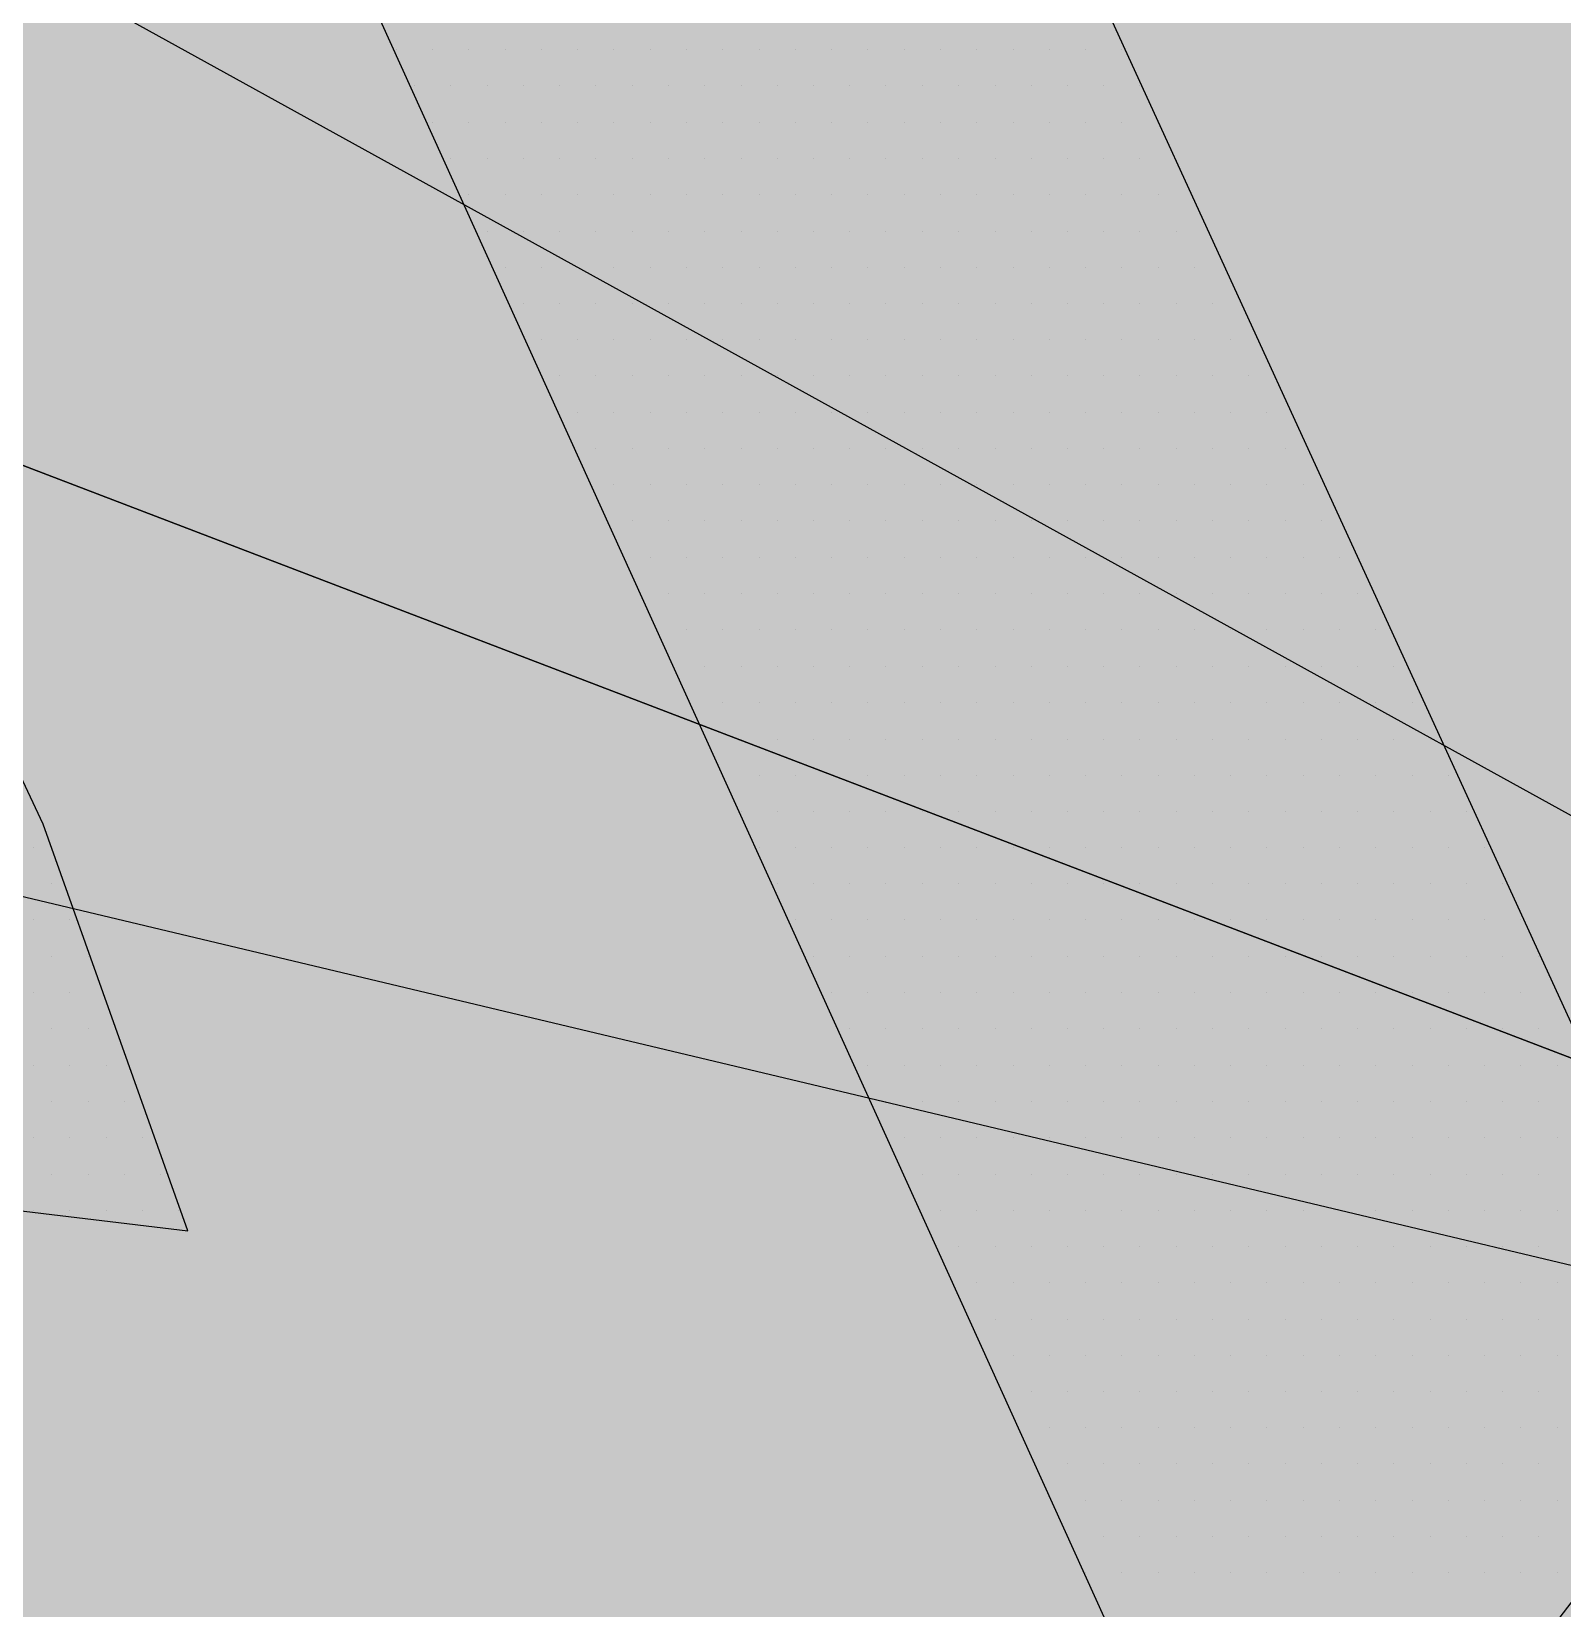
# Paper-space layout 'Layout1' of a CAD drawing. Extents: x -43 to 2298, y -18 to 768.
# Drawn here: x 146.521 to 148.844, y 258.945 to 261.338 of the extents above; entities that cross this region are included whole.
import ezdxf

# ---------------------------------------------------------------- set-up
doc = ezdxf.new("R2010")
doc.units = 0
doc.header["$LTSCALE"] = 2
doc.linetypes.add('CACHEX2', pattern=[0.75, 0.5, -0.25])
doc.layers.add('CARTOUCHE', color=7, linetype='Continuous')
doc.layers.add('LOGO', color=7, linetype='Continuous')

# ---------------------------------------------------------------- blocks, each defined once
blk = doc.blocks.new('A$C715108E3')
at = {"layer": 'LOGO', "color": 131}
for p, q in [((1.8067, -14.5238), (1.8067, -14.5238)), ((1.8138, -14.5238), (1.8138, -14.5238)), ((1.9056, -14.5238), (1.9056, -14.5238)), ((1.9967, -14.5238), (1.9967, -14.5238)), ((2.0889, -14.5238), (2.0889, -14.5238)), ((2.1807, -14.5238), (2.1807, -14.5238)), ((2.2726, -14.5238), (2.2726, -14.5238)), ((2.364, -14.5238), (2.364, -14.5238)), ((2.4559, -14.5238), (2.4559, -14.5238)), ((2.5477, -14.5238), (2.5477, -14.5238)), ((2.6392, -14.5238), (2.6392, -14.5238)), ((2.731, -14.5238), (2.731, -14.5238)), ((2.823, -14.5238), (2.823, -14.5238)), ((2.9143, -14.5238), (2.9143, -14.5238)), ((3.0063, -14.5238), (3.0063, -14.5238)), ((3.0983, -14.5238), (3.0983, -14.5238)), ((3.1894, -14.5238), (3.1894, -14.5238)), ((3.2814, -14.5238), (3.2814, -14.5238)), ((3.3734, -14.5238), (3.3734, -14.5238)), ((3.4653, -14.5238), (3.4653, -14.5238)), ((3.5564, -14.5238), (3.5564, -14.5238)), ((3.6486, -14.5238), (3.6486, -14.5238)), ((1.8479, -14.6152), (1.8479, -14.6152)), ((1.8595, -14.6152), (1.8595, -14.6152)), ((1.9513, -14.6152), (1.9513, -14.6152)), ((2.0432, -14.6152), (2.0432, -14.6152)), ((2.1346, -14.6152), (2.1346, -14.6152)), ((2.2265, -14.6152), (2.2265, -14.6152)), ((2.3183, -14.6152), (2.3183, -14.6152)), ((2.4101, -14.6152), (2.4101, -14.6152)), ((2.5016, -14.6152), (2.5016, -14.6152)), ((2.5934, -14.6152), (2.5934, -14.6152)), ((2.6853, -14.6152), (2.6853, -14.6152)), ((2.7767, -14.6152), (2.7767, -14.6152)), ((2.8685, -14.6152), (2.8685, -14.6152)), ((2.9606, -14.6152), (2.9606, -14.6152)), ((3.0518, -14.6152), (3.0518, -14.6152)), ((3.1439, -14.6152), (3.1439, -14.6152)), ((3.2359, -14.6152), (3.2359, -14.6152)), ((3.3277, -14.6152), (3.3277, -14.6152)), ((3.4192, -14.6152), (3.4192, -14.6152)), ((3.511, -14.6152), (3.511, -14.6152)), ((3.6028, -14.6152), (3.6028, -14.6152)), ((3.6943, -14.6152), (3.6943, -14.6152)), ((1.8899, -14.7076), (1.8899, -14.7076)), ((1.9056, -14.7076), (1.9056, -14.7076)), ((1.9967, -14.7076), (1.9967, -14.7076)), ((2.0889, -14.7076), (2.0889, -14.7076)), ((2.1807, -14.7076), (2.1807, -14.7076)), ((2.2726, -14.7076), (2.2726, -14.7076)), ((2.364, -14.7076), (2.364, -14.7076)), ((2.4559, -14.7076), (2.4559, -14.7076)), ((2.5477, -14.7076), (2.5477, -14.7076)), ((2.6392, -14.7076), (2.6392, -14.7076)), ((2.731, -14.7076), (2.731, -14.7076)), ((2.823, -14.7076), (2.823, -14.7076)), ((2.9143, -14.7076), (2.9143, -14.7076)), ((3.0063, -14.7076), (3.0063, -14.7076)), ((3.0983, -14.7076), (3.0983, -14.7076)), ((3.1894, -14.7076), (3.1894, -14.7076)), ((3.2814, -14.7076), (3.2814, -14.7076)), ((3.3734, -14.7076), (3.3734, -14.7076)), ((3.4653, -14.7076), (3.4653, -14.7076)), ((3.5564, -14.7076), (3.5564, -14.7076)), ((3.6486, -14.7076), (3.6486, -14.7076)), ((3.7404, -14.7076), (3.7404, -14.7076)), ((1.9311, -14.7991), (1.9311, -14.7991)), ((1.9513, -14.7991), (1.9513, -14.7991)), ((2.0432, -14.7991), (2.0432, -14.7991)), ((2.1346, -14.7991), (2.1346, -14.7991)), ((2.2265, -14.7991), (2.2265, -14.7991)), ((2.3183, -14.7991), (2.3183, -14.7991)), ((2.4101, -14.7991), (2.4101, -14.7991)), ((2.5016, -14.7991), (2.5016, -14.7991)), ((2.5934, -14.7991), (2.5934, -14.7991)), ((2.6853, -14.7991), (2.6853, -14.7991)), ((2.7767, -14.7991), (2.7767, -14.7991)), ((2.8685, -14.7991), (2.8685, -14.7991)), ((2.9606, -14.7991), (2.9606, -14.7991)), ((3.0518, -14.7991), (3.0518, -14.7991)), ((3.1439, -14.7991), (3.1439, -14.7991)), ((3.2359, -14.7991), (3.2359, -14.7991)), ((3.3277, -14.7991), (3.3277, -14.7991)), ((3.4192, -14.7991), (3.4192, -14.7991)), ((3.511, -14.7991), (3.511, -14.7991)), ((3.6028, -14.7991), (3.6028, -14.7991)), ((3.6943, -14.7991), (3.6943, -14.7991)), ((1.9723, -14.8905), (1.9723, -14.8905)), ((1.9967, -14.8905), (1.9967, -14.8905)), ((2.0889, -14.8905), (2.0889, -14.8905)), ((2.1807, -14.8905), (2.1807, -14.8905)), ((2.2726, -14.8905), (2.2726, -14.8905)), ((2.364, -14.8905), (2.364, -14.8905)), ((2.4559, -14.8905), (2.4559, -14.8905)), ((2.5477, -14.8905), (2.5477, -14.8905)), ((2.6392, -14.8905), (2.6392, -14.8905)), ((2.731, -14.8905), (2.731, -14.8905)), ((2.823, -14.8905), (2.823, -14.8905)), ((2.9143, -14.8905), (2.9143, -14.8905)), ((3.0063, -14.8905), (3.0063, -14.8905)), ((3.0983, -14.8905), (3.0983, -14.8905)), ((3.1894, -14.8905), (3.1894, -14.8905)), ((3.2814, -14.8905), (3.2814, -14.8905)), ((3.3734, -14.8905), (3.3734, -14.8905)), ((3.4653, -14.8905), (3.4653, -14.8905)), ((3.5564, -14.8905), (3.5564, -14.8905)), ((3.6486, -14.8905), (3.6486, -14.8905)), ((3.7404, -14.8905), (3.7404, -14.8905)), ((2.0143, -14.9827), (2.0143, -14.9827)), ((2.0432, -14.9827), (2.0432, -14.9827)), ((2.1346, -14.9827), (2.1346, -14.9827)), ((2.2265, -14.9827), (2.2265, -14.9827)), ((2.3183, -14.9827), (2.3183, -14.9827)), ((2.4101, -14.9827), (2.4101, -14.9827)), ((2.5016, -14.9827), (2.5016, -14.9827)), ((2.5934, -14.9827), (2.5934, -14.9827)), ((2.6853, -14.9827), (2.6853, -14.9827)), ((2.7767, -14.9827), (2.7767, -14.9827)), ((2.8685, -14.9827), (2.8685, -14.9827)), ((2.9606, -14.9827), (2.9606, -14.9827)), ((3.0518, -14.9827), (3.0518, -14.9827)), ((3.1439, -14.9827), (3.1439, -14.9827)), ((3.2359, -14.9827), (3.2359, -14.9827)), ((3.3277, -14.9827), (3.3277, -14.9827)), ((3.4192, -14.9827), (3.4192, -14.9827)), ((3.511, -14.9827), (3.511, -14.9827)), ((3.6028, -14.9827), (3.6028, -14.9827)), ((3.6943, -14.9827), (3.6943, -14.9827)), ((3.7861, -14.9827), (3.7861, -14.9827)), ((2.0557, -15.0742), (2.0557, -15.0742)), ((2.0889, -15.0742), (2.0889, -15.0742)), ((2.1807, -15.0742), (2.1807, -15.0742)), ((2.2726, -15.0742), (2.2726, -15.0742)), ((2.364, -15.0742), (2.364, -15.0742)), ((2.4559, -15.0742), (2.4559, -15.0742)), ((2.5477, -15.0742), (2.5477, -15.0742)), ((2.6392, -15.0742), (2.6392, -15.0742)), ((2.731, -15.0742), (2.731, -15.0742)), ((2.823, -15.0742), (2.823, -15.0742)), ((2.9143, -15.0742), (2.9143, -15.0742)), ((3.0063, -15.0742), (3.0063, -15.0742)), ((3.0983, -15.0742), (3.0983, -15.0742)), ((3.1894, -15.0742), (3.1894, -15.0742)), ((3.2814, -15.0742), (3.2814, -15.0742)), ((3.3734, -15.0742), (3.3734, -15.0742)), ((3.4653, -15.0742), (3.4653, -15.0742)), ((3.5564, -15.0742), (3.5564, -15.0742)), ((3.6486, -15.0742), (3.6486, -15.0742)), ((3.7404, -15.0742), (3.7404, -15.0742)), ((3.8317, -15.0742), (3.8317, -15.0742)), ((2.0975, -15.1655), (2.0975, -15.1655)), ((2.1346, -15.1655), (2.1346, -15.1655)), ((2.2265, -15.1655), (2.2265, -15.1655)), ((2.3183, -15.1655), (2.3183, -15.1655)), ((2.4101, -15.1655), (2.4101, -15.1655)), ((2.5016, -15.1655), (2.5016, -15.1655)), ((2.5934, -15.1655), (2.5934, -15.1655)), ((2.6853, -15.1655), (2.6853, -15.1655)), ((2.7767, -15.1655), (2.7767, -15.1655)), ((2.8685, -15.1655), (2.8685, -15.1655)), ((2.9606, -15.1655), (2.9606, -15.1655)), ((3.0518, -15.1655), (3.0518, -15.1655)), ((3.1439, -15.1655), (3.1439, -15.1655)), ((3.2359, -15.1655), (3.2359, -15.1655)), ((3.3277, -15.1655), (3.3277, -15.1655)), ((3.4192, -15.1655), (3.4192, -15.1655)), ((3.511, -15.1655), (3.511, -15.1655)), ((3.6028, -15.1655), (3.6028, -15.1655)), ((3.6943, -15.1655), (3.6943, -15.1655)), ((3.7861, -15.1655), (3.7861, -15.1655)), ((3.878, -15.1655), (3.878, -15.1655)), ((2.1388, -15.2579), (2.1388, -15.2579)), ((2.1807, -15.2579), (2.1807, -15.2579)), ((2.2726, -15.2579), (2.2726, -15.2579)), ((2.364, -15.2579), (2.364, -15.2579)), ((2.4559, -15.2579), (2.4559, -15.2579)), ((2.5477, -15.2579), (2.5477, -15.2579)), ((2.6392, -15.2579), (2.6392, -15.2579)), ((2.731, -15.2579), (2.731, -15.2579)), ((2.823, -15.2579), (2.823, -15.2579)), ((2.9143, -15.2579), (2.9143, -15.2579)), ((3.0063, -15.2579), (3.0063, -15.2579)), ((3.0983, -15.2579), (3.0983, -15.2579)), ((3.1894, -15.2579), (3.1894, -15.2579)), ((3.2814, -15.2579), (3.2814, -15.2579)), ((3.3734, -15.2579), (3.3734, -15.2579)), ((3.4653, -15.2579), (3.4653, -15.2579)), ((3.5564, -15.2579), (3.5564, -15.2579)), ((3.6486, -15.2579), (3.6486, -15.2579)), ((3.7404, -15.2579), (3.7404, -15.2579)), ((3.8317, -15.2579), (3.8317, -15.2579)), ((3.9237, -15.2579), (3.9237, -15.2579)), ((2.1807, -15.3493), (2.1807, -15.3493)), ((2.2265, -15.3493), (2.2265, -15.3493)), ((2.3183, -15.3493), (2.3183, -15.3493)), ((2.4101, -15.3493), (2.4101, -15.3493)), ((2.5016, -15.3493), (2.5016, -15.3493)), ((2.5934, -15.3493), (2.5934, -15.3493)), ((2.6853, -15.3493), (2.6853, -15.3493)), ((2.7767, -15.3493), (2.7767, -15.3493)), ((2.8685, -15.3493), (2.8685, -15.3493)), ((2.9606, -15.3493), (2.9606, -15.3493)), ((3.0518, -15.3493), (3.0518, -15.3493)), ((3.1439, -15.3493), (3.1439, -15.3493)), ((3.2359, -15.3493), (3.2359, -15.3493)), ((3.3277, -15.3493), (3.3277, -15.3493)), ((3.4192, -15.3493), (3.4192, -15.3493)), ((3.511, -15.3493), (3.511, -15.3493)), ((3.6028, -15.3493), (3.6028, -15.3493)), ((3.6943, -15.3493), (3.6943, -15.3493)), ((3.7861, -15.3493), (3.7861, -15.3493)), ((3.878, -15.3493), (3.878, -15.3493)), ((3.9694, -15.3493), (3.9694, -15.3493)), ((2.2222, -15.4406), (2.2222, -15.4406)), ((2.2726, -15.4406), (2.2726, -15.4406)), ((2.364, -15.4406), (2.364, -15.4406)), ((2.4559, -15.4406), (2.4559, -15.4406)), ((2.5477, -15.4406), (2.5477, -15.4406)), ((2.6392, -15.4406), (2.6392, -15.4406)), ((2.731, -15.4406), (2.731, -15.4406)), ((2.823, -15.4406), (2.823, -15.4406)), ((2.9143, -15.4406), (2.9143, -15.4406)), ((3.0063, -15.4406), (3.0063, -15.4406)), ((3.0983, -15.4406), (3.0983, -15.4406)), ((3.1894, -15.4406), (3.1894, -15.4406)), ((3.2814, -15.4406), (3.2814, -15.4406)), ((3.3734, -15.4406), (3.3734, -15.4406)), ((3.4653, -15.4406), (3.4653, -15.4406)), ((3.5564, -15.4406), (3.5564, -15.4406)), ((3.6486, -15.4406), (3.6486, -15.4406)), ((3.7404, -15.4406), (3.7404, -15.4406)), ((3.8317, -15.4406), (3.8317, -15.4406)), ((3.9237, -15.4406), (3.9237, -15.4406)), ((4.0155, -15.4406), (4.0155, -15.4406)), ((2.264, -15.5332), (2.264, -15.5332)), ((2.3183, -15.5332), (2.3183, -15.5332)), ((2.4101, -15.5332), (2.4101, -15.5332)), ((2.5016, -15.5332), (2.5016, -15.5332)), ((2.5934, -15.5332), (2.5934, -15.5332)), ((2.6853, -15.5332), (2.6853, -15.5332)), ((2.7767, -15.5332), (2.7767, -15.5332)), ((2.8685, -15.5332), (2.8685, -15.5332)), ((2.9606, -15.5332), (2.9606, -15.5332)), ((3.0518, -15.5332), (3.0518, -15.5332)), ((3.1439, -15.5332), (3.1439, -15.5332)), ((3.2359, -15.5332), (3.2359, -15.5332)), ((3.3277, -15.5332), (3.3277, -15.5332)), ((3.4192, -15.5332), (3.4192, -15.5332)), ((3.511, -15.5332), (3.511, -15.5332)), ((3.6028, -15.5332), (3.6028, -15.5332)), ((3.6943, -15.5332), (3.6943, -15.5332)), ((3.7861, -15.5332), (3.7861, -15.5332)), ((3.878, -15.5332), (3.878, -15.5332)), ((3.9694, -15.5332), (3.9694, -15.5332)), ((4.0612, -15.5332), (4.0612, -15.5332)), ((2.3052, -15.6246), (2.3052, -15.6246)), ((2.364, -15.6246), (2.364, -15.6246)), ((2.4559, -15.6246), (2.4559, -15.6246)), ((2.5477, -15.6246), (2.5477, -15.6246)), ((2.6392, -15.6246), (2.6392, -15.6246)), ((2.731, -15.6246), (2.731, -15.6246)), ((2.823, -15.6246), (2.823, -15.6246)), ((2.9143, -15.6246), (2.9143, -15.6246)), ((3.0063, -15.6246), (3.0063, -15.6246)), ((3.0983, -15.6246), (3.0983, -15.6246)), ((3.1894, -15.6246), (3.1894, -15.6246)), ((3.2814, -15.6246), (3.2814, -15.6246)), ((3.3734, -15.6246), (3.3734, -15.6246)), ((3.4653, -15.6246), (3.4653, -15.6246)), ((3.5564, -15.6246), (3.5564, -15.6246)), ((3.6486, -15.6246), (3.6486, -15.6246)), ((3.7404, -15.6246), (3.7404, -15.6246)), ((3.8317, -15.6246), (3.8317, -15.6246)), ((3.9237, -15.6246), (3.9237, -15.6246)), ((4.0155, -15.6246), (4.0155, -15.6246)), ((4.107, -15.6246), (4.107, -15.6246)), ((2.3464, -15.7159), (2.3464, -15.7159)), ((2.4101, -15.7159), (2.4101, -15.7159)), ((2.5016, -15.7159), (2.5016, -15.7159)), ((2.5934, -15.7159), (2.5934, -15.7159)), ((2.6853, -15.7159), (2.6853, -15.7159)), ((2.7767, -15.7159), (2.7767, -15.7159)), ((2.8685, -15.7159), (2.8685, -15.7159)), ((2.9606, -15.7159), (2.9606, -15.7159)), ((3.0518, -15.7159), (3.0518, -15.7159)), ((3.1439, -15.7159), (3.1439, -15.7159)), ((3.2359, -15.7159), (3.2359, -15.7159)), ((3.3277, -15.7159), (3.3277, -15.7159)), ((3.4192, -15.7159), (3.4192, -15.7159)), ((3.511, -15.7159), (3.511, -15.7159)), ((3.6028, -15.7159), (3.6028, -15.7159)), ((3.6943, -15.7159), (3.6943, -15.7159)), ((3.7861, -15.7159), (3.7861, -15.7159)), ((3.878, -15.7159), (3.878, -15.7159)), ((3.9694, -15.7159), (3.9694, -15.7159)), ((4.0612, -15.7159), (4.0612, -15.7159)), ((4.1531, -15.7159), (4.1531, -15.7159)), ((2.3884, -15.8083), (2.3884, -15.8083)), ((2.4559, -15.8083), (2.4559, -15.8083)), ((2.5477, -15.8083), (2.5477, -15.8083)), ((2.6392, -15.8083), (2.6392, -15.8083)), ((2.731, -15.8083), (2.731, -15.8083)), ((2.823, -15.8083), (2.823, -15.8083)), ((2.9143, -15.8083), (2.9143, -15.8083)), ((3.0063, -15.8083), (3.0063, -15.8083)), ((3.0983, -15.8083), (3.0983, -15.8083)), ((3.1894, -15.8083), (3.1894, -15.8083)), ((3.2814, -15.8083), (3.2814, -15.8083)), ((3.3734, -15.8083), (3.3734, -15.8083)), ((3.4653, -15.8083), (3.4653, -15.8083)), ((3.5564, -15.8083), (3.5564, -15.8083)), ((3.6486, -15.8083), (3.6486, -15.8083)), ((3.7404, -15.8083), (3.7404, -15.8083)), ((3.8317, -15.8083), (3.8317, -15.8083)), ((3.9237, -15.8083), (3.9237, -15.8083)), ((4.0155, -15.8083), (4.0155, -15.8083)), ((4.107, -15.8083), (4.107, -15.8083)), ((4.1988, -15.8083), (4.1988, -15.8083)), ((2.4296, -15.8994), (2.4296, -15.8994)), ((2.5016, -15.8994), (2.5016, -15.8994)), ((2.5934, -15.8994), (2.5934, -15.8994)), ((2.6853, -15.8994), (2.6853, -15.8994)), ((2.7767, -15.8994), (2.7767, -15.8994)), ((2.8685, -15.8994), (2.8685, -15.8994)), ((2.9606, -15.8994), (2.9606, -15.8994)), ((3.0518, -15.8994), (3.0518, -15.8994)), ((3.1439, -15.8994), (3.1439, -15.8994)), ((3.2359, -15.8994), (3.2359, -15.8994)), ((3.3277, -15.8994), (3.3277, -15.8994)), ((3.4192, -15.8994), (3.4192, -15.8994)), ((3.511, -15.8994), (3.511, -15.8994)), ((3.6028, -15.8994), (3.6028, -15.8994)), ((3.6943, -15.8994), (3.6943, -15.8994)), ((3.7861, -15.8994), (3.7861, -15.8994)), ((3.878, -15.8994), (3.878, -15.8994)), ((3.9694, -15.8994), (3.9694, -15.8994)), ((4.0612, -15.8994), (4.0612, -15.8994)), ((4.1531, -15.8994), (4.1531, -15.8994)), ((4.2445, -15.8994), (4.2445, -15.8994)), ((2.4716, -15.991), (2.4716, -15.991)), ((2.5477, -15.991), (2.5477, -15.991)), ((2.6392, -15.991), (2.6392, -15.991)), ((2.731, -15.991), (2.731, -15.991)), ((2.823, -15.991), (2.823, -15.991)), ((2.9143, -15.991), (2.9143, -15.991)), ((3.0063, -15.991), (3.0063, -15.991)), ((3.0983, -15.991), (3.0983, -15.991)), ((3.1894, -15.991), (3.1894, -15.991)), ((3.2814, -15.991), (3.2814, -15.991)), ((3.3734, -15.991), (3.3734, -15.991)), ((3.4653, -15.991), (3.4653, -15.991)), ((3.5564, -15.991), (3.5564, -15.991)), ((3.6486, -15.991), (3.6486, -15.991)), ((3.7404, -15.991), (3.7404, -15.991)), ((3.8317, -15.991), (3.8317, -15.991)), ((3.9237, -15.991), (3.9237, -15.991)), ((4.0155, -15.991), (4.0155, -15.991)), ((4.107, -15.991), (4.107, -15.991)), ((4.1988, -15.991), (4.1988, -15.991)), ((4.2906, -15.991), (4.2906, -15.991)), ((2.513, -16.0834), (2.513, -16.0834)), ((2.5934, -16.0834), (2.5934, -16.0834)), ((2.6853, -16.0834), (2.6853, -16.0834)), ((2.7767, -16.0834), (2.7767, -16.0834)), ((2.8685, -16.0834), (2.8685, -16.0834)), ((2.9606, -16.0834), (2.9606, -16.0834)), ((3.0518, -16.0834), (3.0518, -16.0834)), ((3.1439, -16.0834), (3.1439, -16.0834)), ((3.2359, -16.0834), (3.2359, -16.0834)), ((3.3277, -16.0834), (3.3277, -16.0834)), ((3.4192, -16.0834), (3.4192, -16.0834)), ((3.511, -16.0834), (3.511, -16.0834)), ((3.6028, -16.0834), (3.6028, -16.0834)), ((3.6943, -16.0834), (3.6943, -16.0834)), ((3.7861, -16.0834), (3.7861, -16.0834)), ((3.878, -16.0834), (3.878, -16.0834)), ((3.9694, -16.0834), (3.9694, -16.0834)), ((4.0612, -16.0834), (4.0612, -16.0834)), ((4.1531, -16.0834), (4.1531, -16.0834)), ((4.2445, -16.0834), (4.2445, -16.0834)), ((4.3364, -16.0834), (4.3364, -16.0834)), ((2.5548, -16.1747), (2.5548, -16.1747)), ((2.6392, -16.1747), (2.6392, -16.1747)), ((2.731, -16.1747), (2.731, -16.1747)), ((2.823, -16.1747), (2.823, -16.1747)), ((2.9143, -16.1747), (2.9143, -16.1747)), ((3.0063, -16.1747), (3.0063, -16.1747)), ((3.0983, -16.1747), (3.0983, -16.1747)), ((3.1894, -16.1747), (3.1894, -16.1747)), ((3.2814, -16.1747), (3.2814, -16.1747)), ((3.3734, -16.1747), (3.3734, -16.1747)), ((3.4653, -16.1747), (3.4653, -16.1747)), ((3.5564, -16.1747), (3.5564, -16.1747)), ((3.6486, -16.1747), (3.6486, -16.1747)), ((3.7404, -16.1747), (3.7404, -16.1747)), ((3.8317, -16.1747), (3.8317, -16.1747)), ((3.9237, -16.1747), (3.9237, -16.1747)), ((4.0155, -16.1747), (4.0155, -16.1747)), ((4.107, -16.1747), (4.107, -16.1747)), ((4.1988, -16.1747), (4.1988, -16.1747)), ((4.2906, -16.1747), (4.2906, -16.1747)), ((4.3827, -16.1747), (4.3827, -16.1747)), ((2.596, -16.2675), (2.596, -16.2675)), ((2.6853, -16.2675), (2.6853, -16.2675)), ((2.7767, -16.2675), (2.7767, -16.2675)), ((2.8685, -16.2675), (2.8685, -16.2675)), ((2.9606, -16.2675), (2.9606, -16.2675)), ((3.0518, -16.2675), (3.0518, -16.2675)), ((3.1439, -16.2675), (3.1439, -16.2675)), ((3.2359, -16.2675), (3.2359, -16.2675)), ((3.3277, -16.2675), (3.3277, -16.2675)), ((3.4192, -16.2675), (3.4192, -16.2675)), ((3.511, -16.2675), (3.511, -16.2675)), ((3.6028, -16.2675), (3.6028, -16.2675)), ((3.6943, -16.2675), (3.6943, -16.2675)), ((3.7861, -16.2675), (3.7861, -16.2675)), ((3.878, -16.2675), (3.878, -16.2675)), ((3.9694, -16.2675), (3.9694, -16.2675)), ((4.0612, -16.2675), (4.0612, -16.2675)), ((4.1531, -16.2675), (4.1531, -16.2675)), ((4.2445, -16.2675), (4.2445, -16.2675)), ((4.3364, -16.2675), (4.3364, -16.2675)), ((4.4282, -16.2675), (4.4282, -16.2675)), ((2.6382, -16.3587), (2.6382, -16.3587)), ((2.6392, -16.3587), (2.6392, -16.3587)), ((2.731, -16.3587), (2.731, -16.3587)), ((2.823, -16.3587), (2.823, -16.3587)), ((2.9143, -16.3587), (2.9143, -16.3587)), ((3.0063, -16.3587), (3.0063, -16.3587)), ((3.0983, -16.3587), (3.0983, -16.3587)), ((3.1894, -16.3587), (3.1894, -16.3587)), ((3.2814, -16.3587), (3.2814, -16.3587)), ((3.3734, -16.3587), (3.3734, -16.3587)), ((3.4653, -16.3587), (3.4653, -16.3587)), ((3.5564, -16.3587), (3.5564, -16.3587)), ((3.6486, -16.3587), (3.6486, -16.3587)), ((3.7404, -16.3587), (3.7404, -16.3587)), ((3.8317, -16.3587), (3.8317, -16.3587)), ((3.9237, -16.3587), (3.9237, -16.3587)), ((4.0155, -16.3587), (4.0155, -16.3587)), ((4.107, -16.3587), (4.107, -16.3587)), ((4.1988, -16.3587), (4.1988, -16.3587)), ((4.2906, -16.3587), (4.2906, -16.3587)), ((4.3827, -16.3587), (4.3827, -16.3587)), ((4.4739, -16.3587), (4.4739, -16.3587)), ((2.6794, -16.45), (2.6794, -16.45)), ((2.6853, -16.45), (2.6853, -16.45)), ((2.7767, -16.45), (2.7767, -16.45)), ((2.8685, -16.45), (2.8685, -16.45)), ((2.9606, -16.45), (2.9606, -16.45)), ((3.0518, -16.45), (3.0518, -16.45)), ((3.1439, -16.45), (3.1439, -16.45)), ((3.2359, -16.45), (3.2359, -16.45)), ((3.3277, -16.45), (3.3277, -16.45)), ((3.4192, -16.45), (3.4192, -16.45)), ((3.511, -16.45), (3.511, -16.45)), ((3.6028, -16.45), (3.6028, -16.45)), ((3.6943, -16.45), (3.6943, -16.45)), ((3.7861, -16.45), (3.7861, -16.45)), ((3.878, -16.45), (3.878, -16.45)), ((3.9694, -16.45), (3.9694, -16.45)), ((4.0612, -16.45), (4.0612, -16.45)), ((4.1531, -16.45), (4.1531, -16.45)), ((4.2445, -16.45), (4.2445, -16.45)), ((4.3364, -16.45), (4.3364, -16.45)), ((4.4282, -16.45), (4.4282, -16.45)), ((4.5202, -16.45), (4.5202, -16.45)), ((0.8964, -16.5424), (0.8964, -16.5424)), ((2.7207, -16.5424), (2.7207, -16.5424)), ((2.731, -16.5424), (2.731, -16.5424)), ((2.823, -16.5424), (2.823, -16.5424)), ((2.9143, -16.5424), (2.9143, -16.5424)), ((3.0063, -16.5424), (3.0063, -16.5424)), ((3.0983, -16.5424), (3.0983, -16.5424)), ((3.1894, -16.5424), (3.1894, -16.5424)), ((3.2814, -16.5424), (3.2814, -16.5424)), ((3.3734, -16.5424), (3.3734, -16.5424)), ((3.4653, -16.5424), (3.4653, -16.5424)), ((3.5564, -16.5424), (3.5564, -16.5424)), ((3.6486, -16.5424), (3.6486, -16.5424)), ((3.7404, -16.5424), (3.7404, -16.5424)), ((3.8317, -16.5424), (3.8317, -16.5424)), ((3.9237, -16.5424), (3.9237, -16.5424)), ((4.0155, -16.5424), (4.0155, -16.5424)), ((4.107, -16.5424), (4.107, -16.5424)), ((4.1988, -16.5424), (4.1988, -16.5424)), ((4.2906, -16.5424), (4.2906, -16.5424)), ((4.3827, -16.5424), (4.3827, -16.5424)), ((4.4739, -16.5424), (4.4739, -16.5424)), ((4.5659, -16.5424), (4.5659, -16.5424)), ((0.9423, -16.6339), (0.9423, -16.6339)), ((2.7625, -16.6339), (2.7625, -16.6339)), ((2.7767, -16.6339), (2.7767, -16.6339)), ((2.8685, -16.6339), (2.8685, -16.6339)), ((2.9606, -16.6339), (2.9606, -16.6339)), ((3.0518, -16.6339), (3.0518, -16.6339)), ((3.1439, -16.6339), (3.1439, -16.6339)), ((3.2359, -16.6339), (3.2359, -16.6339)), ((3.3277, -16.6339), (3.3277, -16.6339)), ((3.4192, -16.6339), (3.4192, -16.6339)), ((3.511, -16.6339), (3.511, -16.6339)), ((3.6028, -16.6339), (3.6028, -16.6339)), ((3.6943, -16.6339), (3.6943, -16.6339)), ((3.7861, -16.6339), (3.7861, -16.6339)), ((3.878, -16.6339), (3.878, -16.6339)), ((3.9694, -16.6339), (3.9694, -16.6339)), ((4.0612, -16.6339), (4.0612, -16.6339)), ((4.1531, -16.6339), (4.1531, -16.6339)), ((4.2445, -16.6339), (4.2445, -16.6339)), ((4.3364, -16.6339), (4.3364, -16.6339)), ((4.4282, -16.6339), (4.4282, -16.6339)), ((4.5202, -16.6339), (4.5202, -16.6339)), ((4.6115, -16.6339), (4.6115, -16.6339)), ((0.8964, -16.7251), (0.8964, -16.7251)), ((0.988, -16.7251), (0.988, -16.7251)), ((2.8041, -16.7251), (2.8041, -16.7251)), ((2.823, -16.7251), (2.823, -16.7251)), ((2.9143, -16.7251), (2.9143, -16.7251)), ((3.0063, -16.7251), (3.0063, -16.7251)), ((3.0983, -16.7251), (3.0983, -16.7251)), ((3.1894, -16.7251), (3.1894, -16.7251)), ((3.2814, -16.7251), (3.2814, -16.7251)), ((3.3734, -16.7251), (3.3734, -16.7251)), ((3.4653, -16.7251), (3.4653, -16.7251)), ((3.5564, -16.7251), (3.5564, -16.7251)), ((3.6486, -16.7251), (3.6486, -16.7251)), ((3.7404, -16.7251), (3.7404, -16.7251)), ((3.8317, -16.7251), (3.8317, -16.7251)), ((3.9237, -16.7251), (3.9237, -16.7251)), ((4.0155, -16.7251), (4.0155, -16.7251)), ((4.107, -16.7251), (4.107, -16.7251)), ((4.1988, -16.7251), (4.1988, -16.7251)), ((4.2906, -16.7251), (4.2906, -16.7251)), ((4.3827, -16.7251), (4.3827, -16.7251)), ((4.4739, -16.7251), (4.4739, -16.7251)), ((4.5659, -16.7251), (4.5659, -16.7251)), ((4.658, -16.7251), (4.658, -16.7251)), ((0.9423, -16.8175), (0.9423, -16.8175)), ((1.034, -16.8175), (1.034, -16.8175)), ((2.8459, -16.8175), (2.8459, -16.8175)), ((2.8685, -16.8175), (2.8685, -16.8175)), ((2.9606, -16.8175), (2.9606, -16.8175)), ((3.0518, -16.8175), (3.0518, -16.8175)), ((3.1439, -16.8175), (3.1439, -16.8175)), ((3.2359, -16.8175), (3.2359, -16.8175)), ((3.3277, -16.8175), (3.3277, -16.8175)), ((3.4192, -16.8175), (3.4192, -16.8175)), ((3.511, -16.8175), (3.511, -16.8175)), ((3.6028, -16.8175), (3.6028, -16.8175)), ((3.6943, -16.8175), (3.6943, -16.8175)), ((3.7861, -16.8175), (3.7861, -16.8175)), ((3.878, -16.8175), (3.878, -16.8175)), ((3.9694, -16.8175), (3.9694, -16.8175)), ((4.0612, -16.8175), (4.0612, -16.8175)), ((4.1531, -16.8175), (4.1531, -16.8175)), ((4.2445, -16.8175), (4.2445, -16.8175)), ((4.3364, -16.8175), (4.3364, -16.8175)), ((4.4282, -16.8175), (4.4282, -16.8175)), ((4.5202, -16.8175), (4.5202, -16.8175)), ((4.6115, -16.8175), (4.6115, -16.8175)), ((4.7035, -16.8175), (4.7035, -16.8175)), ((0.8964, -16.909), (0.8964, -16.909)), ((0.988, -16.909), (0.988, -16.909)), ((2.8871, -16.909), (2.8871, -16.909)), ((2.9143, -16.909), (2.9143, -16.909)), ((3.0063, -16.909), (3.0063, -16.909)), ((3.0983, -16.909), (3.0983, -16.909)), ((3.1894, -16.909), (3.1894, -16.909)), ((3.2814, -16.909), (3.2814, -16.909)), ((3.3734, -16.909), (3.3734, -16.909)), ((3.4653, -16.909), (3.4653, -16.909)), ((3.5564, -16.909), (3.5564, -16.909)), ((3.6486, -16.909), (3.6486, -16.909)), ((3.7404, -16.909), (3.7404, -16.909)), ((3.8317, -16.909), (3.8317, -16.909)), ((3.9237, -16.909), (3.9237, -16.909)), ((4.0155, -16.909), (4.0155, -16.909)), ((4.107, -16.909), (4.107, -16.909)), ((4.1988, -16.909), (4.1988, -16.909)), ((4.2906, -16.909), (4.2906, -16.909)), ((4.3827, -16.909), (4.3827, -16.909)), ((4.4739, -16.909), (4.4739, -16.909)), ((4.5659, -16.909), (4.5659, -16.909)), ((4.658, -16.909), (4.658, -16.909)), ((4.7492, -16.909), (4.7492, -16.909)), ((0.9423, -17.0003), (0.9423, -17.0003)), ((1.034, -17.0003), (1.034, -17.0003)), ((2.9291, -17.0003), (2.9291, -17.0003)), ((2.9606, -17.0003), (2.9606, -17.0003)), ((3.0518, -17.0003), (3.0518, -17.0003)), ((3.1439, -17.0003), (3.1439, -17.0003)), ((3.2359, -17.0003), (3.2359, -17.0003)), ((3.3277, -17.0003), (3.3277, -17.0003)), ((3.4192, -17.0003), (3.4192, -17.0003)), ((3.511, -17.0003), (3.511, -17.0003)), ((3.6028, -17.0003), (3.6028, -17.0003)), ((3.6943, -17.0003), (3.6943, -17.0003)), ((3.7861, -17.0003), (3.7861, -17.0003)), ((3.878, -17.0003), (3.878, -17.0003)), ((3.9694, -17.0003), (3.9694, -17.0003)), ((4.0612, -17.0003), (4.0612, -17.0003)), ((4.1531, -17.0003), (4.1531, -17.0003)), ((4.2445, -17.0003), (4.2445, -17.0003)), ((4.3364, -17.0003), (4.3364, -17.0003)), ((4.4282, -17.0003), (4.4282, -17.0003)), ((4.5202, -17.0003), (4.5202, -17.0003)), ((4.6115, -17.0003), (4.6115, -17.0003)), ((4.7035, -17.0003), (4.7035, -17.0003)), ((0.8964, -17.0928), (0.8964, -17.0928)), ((0.988, -17.0928), (0.988, -17.0928)), ((1.0801, -17.0928), (1.0801, -17.0928)), ((2.9705, -17.0928), (2.9705, -17.0928)), ((3.0063, -17.0928), (3.0063, -17.0928)), ((3.0983, -17.0928), (3.0983, -17.0928)), ((3.1894, -17.0928), (3.1894, -17.0928)), ((3.2814, -17.0928), (3.2814, -17.0928)), ((3.3734, -17.0928), (3.3734, -17.0928)), ((3.4653, -17.0928), (3.4653, -17.0928)), ((3.5564, -17.0928), (3.5564, -17.0928)), ((3.6486, -17.0928), (3.6486, -17.0928)), ((3.7404, -17.0928), (3.7404, -17.0928)), ((3.8317, -17.0928), (3.8317, -17.0928)), ((3.9237, -17.0928), (3.9237, -17.0928)), ((4.0155, -17.0928), (4.0155, -17.0928)), ((4.107, -17.0928), (4.107, -17.0928)), ((4.1988, -17.0928), (4.1988, -17.0928)), ((4.2906, -17.0928), (4.2906, -17.0928)), ((4.3827, -17.0928), (4.3827, -17.0928)), ((4.4739, -17.0928), (4.4739, -17.0928)), ((4.5659, -17.0928), (4.5659, -17.0928)), ((4.658, -17.0928), (4.658, -17.0928)), ((4.7492, -17.0928), (4.7492, -17.0928)), ((0.9423, -17.1843), (0.9423, -17.1843)), ((1.034, -17.1843), (1.034, -17.1843)), ((1.1256, -17.1843), (1.1256, -17.1843)), ((3.0121, -17.1843), (3.0121, -17.1843)), ((3.0518, -17.1843), (3.0518, -17.1843)), ((3.1439, -17.1843), (3.1439, -17.1843)), ((3.2359, -17.1843), (3.2359, -17.1843)), ((3.3277, -17.1843), (3.3277, -17.1843)), ((3.4192, -17.1843), (3.4192, -17.1843)), ((3.511, -17.1843), (3.511, -17.1843)), ((3.6028, -17.1843), (3.6028, -17.1843)), ((3.6943, -17.1843), (3.6943, -17.1843)), ((3.7861, -17.1843), (3.7861, -17.1843)), ((3.878, -17.1843), (3.878, -17.1843)), ((3.9694, -17.1843), (3.9694, -17.1843)), ((4.0612, -17.1843), (4.0612, -17.1843)), ((4.1531, -17.1843), (4.1531, -17.1843)), ((4.2445, -17.1843), (4.2445, -17.1843)), ((4.3364, -17.1843), (4.3364, -17.1843)), ((4.4282, -17.1843), (4.4282, -17.1843)), ((4.5202, -17.1843), (4.5202, -17.1843)), ((4.6115, -17.1843), (4.6115, -17.1843)), ((4.7035, -17.1843), (4.7035, -17.1843)), ((0.8964, -17.2756), (0.8964, -17.2756)), ((0.988, -17.2756), (0.988, -17.2756)), ((1.0801, -17.2756), (1.0801, -17.2756)), ((1.1717, -17.2756), (1.1717, -17.2756)), ((3.0533, -17.2756), (3.0533, -17.2756)), ((3.0983, -17.2756), (3.0983, -17.2756)), ((3.1894, -17.2756), (3.1894, -17.2756)), ((3.2814, -17.2756), (3.2814, -17.2756)), ((3.3734, -17.2756), (3.3734, -17.2756)), ((3.4653, -17.2756), (3.4653, -17.2756)), ((3.5564, -17.2756), (3.5564, -17.2756)), ((3.6486, -17.2756), (3.6486, -17.2756)), ((3.7404, -17.2756), (3.7404, -17.2756)), ((3.8317, -17.2756), (3.8317, -17.2756)), ((3.9237, -17.2756), (3.9237, -17.2756)), ((4.0155, -17.2756), (4.0155, -17.2756)), ((4.107, -17.2756), (4.107, -17.2756)), ((4.1988, -17.2756), (4.1988, -17.2756)), ((4.2906, -17.2756), (4.2906, -17.2756)), ((4.3827, -17.2756), (4.3827, -17.2756)), ((4.4739, -17.2756), (4.4739, -17.2756)), ((4.5659, -17.2756), (4.5659, -17.2756)), ((4.658, -17.2756), (4.658, -17.2756)), ((4.7492, -17.2756), (4.7492, -17.2756)), ((0.9423, -17.368), (0.9423, -17.368)), ((1.034, -17.368), (1.034, -17.368)), ((1.1256, -17.368), (1.1256, -17.368)), ((1.2176, -17.368), (1.2176, -17.368)), ((3.0949, -17.368), (3.0949, -17.368)), ((3.1439, -17.368), (3.1439, -17.368)), ((3.2359, -17.368), (3.2359, -17.368)), ((3.3277, -17.368), (3.3277, -17.368)), ((3.4192, -17.368), (3.4192, -17.368)), ((3.511, -17.368), (3.511, -17.368)), ((3.6028, -17.368), (3.6028, -17.368)), ((3.6943, -17.368), (3.6943, -17.368)), ((3.7861, -17.368), (3.7861, -17.368)), ((3.878, -17.368), (3.878, -17.368)), ((3.9694, -17.368), (3.9694, -17.368)), ((4.0612, -17.368), (4.0612, -17.368)), ((4.1531, -17.368), (4.1531, -17.368)), ((4.2445, -17.368), (4.2445, -17.368)), ((4.3364, -17.368), (4.3364, -17.368)), ((4.4282, -17.368), (4.4282, -17.368)), ((4.5202, -17.368), (4.5202, -17.368)), ((4.6115, -17.368), (4.6115, -17.368)), ((4.7035, -17.368), (4.7035, -17.368)), ((0.8964, -17.4592), (0.8964, -17.4592)), ((0.988, -17.4592), (0.988, -17.4592)), ((1.0801, -17.4592), (1.0801, -17.4592)), ((1.1717, -17.4592), (1.1717, -17.4592)), ((1.2634, -17.4592), (1.2634, -17.4592)), ((3.1367, -17.4592), (3.1367, -17.4592)), ((3.1894, -17.4592), (3.1894, -17.4592)), ((3.2814, -17.4592), (3.2814, -17.4592)), ((3.3734, -17.4592), (3.3734, -17.4592)), ((3.4653, -17.4592), (3.4653, -17.4592)), ((3.5564, -17.4592), (3.5564, -17.4592)), ((3.6486, -17.4592), (3.6486, -17.4592)), ((3.7404, -17.4592), (3.7404, -17.4592)), ((3.8317, -17.4592), (3.8317, -17.4592)), ((3.9237, -17.4592), (3.9237, -17.4592)), ((4.0155, -17.4592), (4.0155, -17.4592)), ((4.107, -17.4592), (4.107, -17.4592)), ((4.1988, -17.4592), (4.1988, -17.4592)), ((4.2906, -17.4592), (4.2906, -17.4592)), ((4.3827, -17.4592), (4.3827, -17.4592)), ((4.4739, -17.4592), (4.4739, -17.4592)), ((4.5659, -17.4592), (4.5659, -17.4592)), ((4.658, -17.4592), (4.658, -17.4592)), ((4.7492, -17.4592), (4.7492, -17.4592)), ((3.1782, -17.5507), (3.1782, -17.5507)), ((3.2359, -17.5507), (3.2359, -17.5507)), ((3.3277, -17.5507), (3.3277, -17.5507)), ((3.4192, -17.5507), (3.4192, -17.5507)), ((3.511, -17.5507), (3.511, -17.5507)), ((3.6028, -17.5507), (3.6028, -17.5507)), ((3.6943, -17.5507), (3.6943, -17.5507)), ((3.7861, -17.5507), (3.7861, -17.5507)), ((3.878, -17.5507), (3.878, -17.5507)), ((3.9694, -17.5507), (3.9694, -17.5507)), ((4.0612, -17.5507), (4.0612, -17.5507)), ((4.1531, -17.5507), (4.1531, -17.5507)), ((4.2445, -17.5507), (4.2445, -17.5507)), ((4.3364, -17.5507), (4.3364, -17.5507)), ((4.4282, -17.5507), (4.4282, -17.5507)), ((4.5202, -17.5507), (4.5202, -17.5507)), ((4.6115, -17.5507), (4.6115, -17.5507)), ((4.7035, -17.5507), (4.7035, -17.5507)), ((3.2201, -17.6431), (3.2201, -17.6431)), ((3.2814, -17.6431), (3.2814, -17.6431)), ((3.3734, -17.6431), (3.3734, -17.6431)), ((3.4653, -17.6431), (3.4653, -17.6431)), ((3.5564, -17.6431), (3.5564, -17.6431)), ((3.6486, -17.6431), (3.6486, -17.6431)), ((3.7404, -17.6431), (3.7404, -17.6431)), ((3.8317, -17.6431), (3.8317, -17.6431)), ((3.9237, -17.6431), (3.9237, -17.6431)), ((4.0155, -17.6431), (4.0155, -17.6431)), ((4.107, -17.6431), (4.107, -17.6431)), ((4.1988, -17.6431), (4.1988, -17.6431)), ((4.2906, -17.6431), (4.2906, -17.6431)), ((4.3827, -17.6431), (4.3827, -17.6431)), ((4.4739, -17.6431), (4.4739, -17.6431)), ((4.5659, -17.6431), (4.5659, -17.6431)), ((4.658, -17.6431), (4.658, -17.6431)), ((4.7492, -17.6431), (4.7492, -17.6431)), ((3.2614, -17.7343), (3.2614, -17.7343)), ((3.3277, -17.7343), (3.3277, -17.7343)), ((3.4192, -17.7343), (3.4192, -17.7343)), ((3.511, -17.7343), (3.511, -17.7343)), ((3.6028, -17.7343), (3.6028, -17.7343)), ((3.6943, -17.7343), (3.6943, -17.7343)), ((3.7861, -17.7343), (3.7861, -17.7343)), ((3.878, -17.7343), (3.878, -17.7343)), ((3.9694, -17.7343), (3.9694, -17.7343)), ((4.0612, -17.7343), (4.0612, -17.7343)), ((4.1531, -17.7343), (4.1531, -17.7343)), ((4.2445, -17.7343), (4.2445, -17.7343)), ((4.3364, -17.7343), (4.3364, -17.7343)), ((4.4282, -17.7343), (4.4282, -17.7343)), ((4.5202, -17.7343), (4.5202, -17.7343)), ((4.6115, -17.7343), (4.6115, -17.7343)), ((4.7035, -17.7343), (4.7035, -17.7343)), ((3.3032, -17.8258), (3.3032, -17.8258)), ((3.3734, -17.8258), (3.3734, -17.8258)), ((3.4653, -17.8258), (3.4653, -17.8258)), ((3.5564, -17.8258), (3.5564, -17.8258)), ((3.6486, -17.8258), (3.6486, -17.8258)), ((3.7404, -17.8258), (3.7404, -17.8258)), ((3.8317, -17.8258), (3.8317, -17.8258)), ((3.9237, -17.8258), (3.9237, -17.8258)), ((4.0155, -17.8258), (4.0155, -17.8258)), ((4.107, -17.8258), (4.107, -17.8258)), ((4.1988, -17.8258), (4.1988, -17.8258)), ((4.2906, -17.8258), (4.2906, -17.8258)), ((4.3827, -17.8258), (4.3827, -17.8258)), ((4.4739, -17.8258), (4.4739, -17.8258)), ((4.5659, -17.8258), (4.5659, -17.8258)), ((4.658, -17.8258), (4.658, -17.8258)), ((4.7492, -17.8258), (4.7492, -17.8258)), ((3.3444, -17.9182), (3.3444, -17.9182)), ((3.4192, -17.9182), (3.4192, -17.9182)), ((3.511, -17.9182), (3.511, -17.9182)), ((3.6028, -17.9182), (3.6028, -17.9182)), ((3.6943, -17.9182), (3.6943, -17.9182)), ((3.7861, -17.9182), (3.7861, -17.9182)), ((3.878, -17.9182), (3.878, -17.9182)), ((3.9694, -17.9182), (3.9694, -17.9182)), ((4.0612, -17.9182), (4.0612, -17.9182)), ((4.1531, -17.9182), (4.1531, -17.9182)), ((4.2445, -17.9182), (4.2445, -17.9182)), ((4.3364, -17.9182), (4.3364, -17.9182)), ((4.4282, -17.9182), (4.4282, -17.9182)), ((4.5202, -17.9182), (4.5202, -17.9182)), ((4.6115, -17.9182), (4.6115, -17.9182)), ((4.7035, -17.9182), (4.7035, -17.9182)), ((3.3866, -18.0097), (3.3866, -18.0097)), ((3.4653, -18.0097), (3.4653, -18.0097)), ((3.5564, -18.0097), (3.5564, -18.0097)), ((3.6486, -18.0097), (3.6486, -18.0097)), ((3.7404, -18.0097), (3.7404, -18.0097)), ((3.8317, -18.0097), (3.8317, -18.0097)), ((3.9237, -18.0097), (3.9237, -18.0097)), ((4.0155, -18.0097), (4.0155, -18.0097)), ((4.107, -18.0097), (4.107, -18.0097)), ((4.1988, -18.0097), (4.1988, -18.0097)), ((4.2906, -18.0097), (4.2906, -18.0097)), ((4.3827, -18.0097), (4.3827, -18.0097)), ((4.4739, -18.0097), (4.4739, -18.0097)), ((4.5659, -18.0097), (4.5659, -18.0097)), ((4.658, -18.0097), (4.658, -18.0097)), ((4.7492, -18.0097), (4.7492, -18.0097)), ((3.4278, -18.1009), (3.4278, -18.1009)), ((3.511, -18.1009), (3.511, -18.1009)), ((3.6028, -18.1009), (3.6028, -18.1009)), ((3.6943, -18.1009), (3.6943, -18.1009)), ((3.7861, -18.1009), (3.7861, -18.1009)), ((3.878, -18.1009), (3.878, -18.1009)), ((3.9694, -18.1009), (3.9694, -18.1009)), ((4.0612, -18.1009), (4.0612, -18.1009)), ((4.1531, -18.1009), (4.1531, -18.1009)), ((4.2445, -18.1009), (4.2445, -18.1009)), ((4.3364, -18.1009), (4.3364, -18.1009)), ((4.4282, -18.1009), (4.4282, -18.1009)), ((4.5202, -18.1009), (4.5202, -18.1009)), ((4.6115, -18.1009), (4.6115, -18.1009)), ((4.7035, -18.1009), (4.7035, -18.1009)), ((3.469, -18.1933), (3.469, -18.1933)), ((3.5564, -18.1933), (3.5564, -18.1933)), ((3.6486, -18.1933), (3.6486, -18.1933)), ((3.7404, -18.1933), (3.7404, -18.1933)), ((3.8317, -18.1933), (3.8317, -18.1933)), ((3.9237, -18.1933), (3.9237, -18.1933)), ((4.0155, -18.1933), (4.0155, -18.1933)), ((4.107, -18.1933), (4.107, -18.1933)), ((4.1988, -18.1933), (4.1988, -18.1933)), ((4.2906, -18.1933), (4.2906, -18.1933)), ((4.3827, -18.1933), (4.3827, -18.1933)), ((4.4739, -18.1933), (4.4739, -18.1933)), ((4.5659, -18.1933), (4.5659, -18.1933)), ((4.658, -18.1933), (4.658, -18.1933)), ((4.7492, -18.1933), (4.7492, -18.1933)), ((3.511, -18.2848), (3.511, -18.2848)), ((3.511, -18.2848), (3.511, -18.2848)), ((3.6028, -18.2848), (3.6028, -18.2848)), ((3.6943, -18.2848), (3.6943, -18.2848)), ((3.7861, -18.2848), (3.7861, -18.2848)), ((3.878, -18.2848), (3.878, -18.2848)), ((3.9694, -18.2848), (3.9694, -18.2848)), ((4.0612, -18.2848), (4.0612, -18.2848)), ((4.1531, -18.2848), (4.1531, -18.2848)), ((4.2445, -18.2848), (4.2445, -18.2848)), ((4.3364, -18.2848), (4.3364, -18.2848)), ((4.4282, -18.2848), (4.4282, -18.2848)), ((4.5202, -18.2848), (4.5202, -18.2848)), ((4.6115, -18.2848), (4.6115, -18.2848)), ((4.7035, -18.2848), (4.7035, -18.2848)), ((3.5522, -18.3761), (3.5522, -18.3761)), ((3.5564, -18.3761), (3.5564, -18.3761)), ((3.6486, -18.3761), (3.6486, -18.3761)), ((3.7404, -18.3761), (3.7404, -18.3761)), ((3.8317, -18.3761), (3.8317, -18.3761)), ((3.9237, -18.3761), (3.9237, -18.3761)), ((4.0155, -18.3761), (4.0155, -18.3761)), ((4.107, -18.3761), (4.107, -18.3761)), ((4.1988, -18.3761), (4.1988, -18.3761)), ((4.2906, -18.3761), (4.2906, -18.3761)), ((4.3827, -18.3761), (4.3827, -18.3761)), ((4.4739, -18.3761), (4.4739, -18.3761)), ((4.5659, -18.3761), (4.5659, -18.3761)), ((4.658, -18.3761), (4.658, -18.3761)), ((4.7492, -18.3761), (4.7492, -18.3761))]:
    blk.add_line(p, q, dxfattribs=at)
blk.add_lwpolyline([(-0.4061, -17.3082), (1.2857, -17.5115), (0.9202, -16.4826), (-0.461, -13.5406), (1.4536, -13.7453), (4.032, -19.4344), (5.206, -17.903), (3.3935, -13.9486), (6.3293, -14.2803), (6.4311, -12.6478), (3.5725, -12.29), (6.1505, -8.6671), (5.6155, -6.8715), (1.6586, -12.1279), (-1.9407, -12.0256)], dxfattribs=at)
blk = doc.blocks.new('A$C581E6685')
at = {"layer": 'LOGO'}
for color, points in [(32, [(-39.8519, 24.2064), (-37.1498, 25.5201), (-23.2602, 17.8548)]), (40, [(-39.8519, 24.2064), (-23.2602, 17.8548), (-38.5844, 21.5046)])]:
    blk.add_hatch(color=color, dxfattribs=at).paths.add_polyline_path(points)
at = {"layer": 'LOGO', "color": 32}
blk.add_lwpolyline([(-39.8519, 24.2064), (-37.1498, 25.5201), (-23.2602, 17.8559)], close=True, dxfattribs=at)
at = {"layer": 'LOGO', "color": 40}
blk.add_lwpolyline([(-39.8519, 24.2064), (-23.2602, 17.8559), (-38.584, 21.5046)], close=True, dxfattribs=at)
at = {"layer": 'LOGO', "color": 32, "linetype": 'CACHEX2', "ltscale": 1.5}
blk.add_ellipse((-38.0538, 23.8138), major_axis=(-19.0311, -3.534), ratio=0.590567, dxfattribs=at)
at = {"layer": 'LOGO', "color": 32}
blk.add_ellipse((-37.6144, 23.8499), major_axis=(-13.5768, -4.2839), ratio=0.791971, dxfattribs=at)
at = {"layer": 'CARTOUCHE'}
blk.add_blockref('A$C715108E3', (-31.6739, 36.3189), dxfattribs=at)

psp = doc.layouts.get("Layout1")

# ---------------------------------------------------------------- hatches: boundary and pattern name
at = {"layer": 'CARTOUCHE', "true_color": 0xffffff}
h = psp.add_hatch(color=7, dxfattribs=at)
h.dxf.hatch_style = 1
edge = h.paths.add_edge_path()
edge.add_spline(control_points=[(127.7197, 272.4748), (127.7197, 261.5837), (127.7197, 250.6925), (127.7197, 246.8525), (131.5597, 246.8525), (177.0989, 246.8525), (222.6382, 246.8525), (226.4782, 246.8525), (226.4782, 250.6925), (226.4782, 261.5837), (226.4782, 272.4748), (226.4782, 276.3148), (222.6382, 276.3148), (177.0989, 276.3148), (131.5597, 276.3148), (127.7197, 276.3148), (127.7197, 272.4748)], knot_values=[0, 0, 0, 1, 1, 2.570796, 2.570796, 3.570796, 3.570796, 5.141593, 5.141593, 6.141593, 6.141593, 7.712389, 7.712389, 8.712389, 8.712389, 10.283185, 10.283185, 10.283185], weights=[1, 1, 1, 0.707107, 1, 1, 1, 0.707107, 1, 1, 1, 0.707107, 1, 1, 1, 0.707107, 1], degree=2, periodic=0)

# ---------------------------------------------------------------- linework, layer by layer
at = {"layer": 'CARTOUCHE'}
psp.add_rational_spline([(127.7197, 272.4748), (127.7197, 261.5837), (127.7197, 250.6925), (127.7197, 246.8525), (131.5597, 246.8525), (177.0989, 246.8525), (222.6382, 246.8525), (226.4782, 246.8525), (226.4782, 250.6925), (226.4782, 261.5837), (226.4782, 272.4748), (226.4782, 276.3148), (222.6382, 276.3148), (177.0989, 276.3148), (131.5597, 276.3148), (127.7197, 276.3148), (127.7197, 272.4748)], [1, 1, 1, 0.707106781187, 1, 1, 1, 0.707106781187, 1, 1, 1, 0.707106781187, 1, 1, 1, 0.707106781187, 1], degree=2, knots=[0, 0, 0, 1, 1, 2.570796, 2.570796, 3.570796, 3.570796, 5.141593, 5.141593, 6.141593, 6.141593, 7.712389, 7.712389, 8.712389, 8.712389, 10.283185, 10.283185, 10.283185], dxfattribs=at)

# ---------------------------------------------------------------- block references
at = {"layer": 'CARTOUCHE', "xscale": 0.6, "yscale": 0.6, "zscale": 0.6}
psp.add_blockref('A$C581E6685', (164.9904, 248.2331), dxfattribs=at)

doc.saveas('drawing.dxf')
